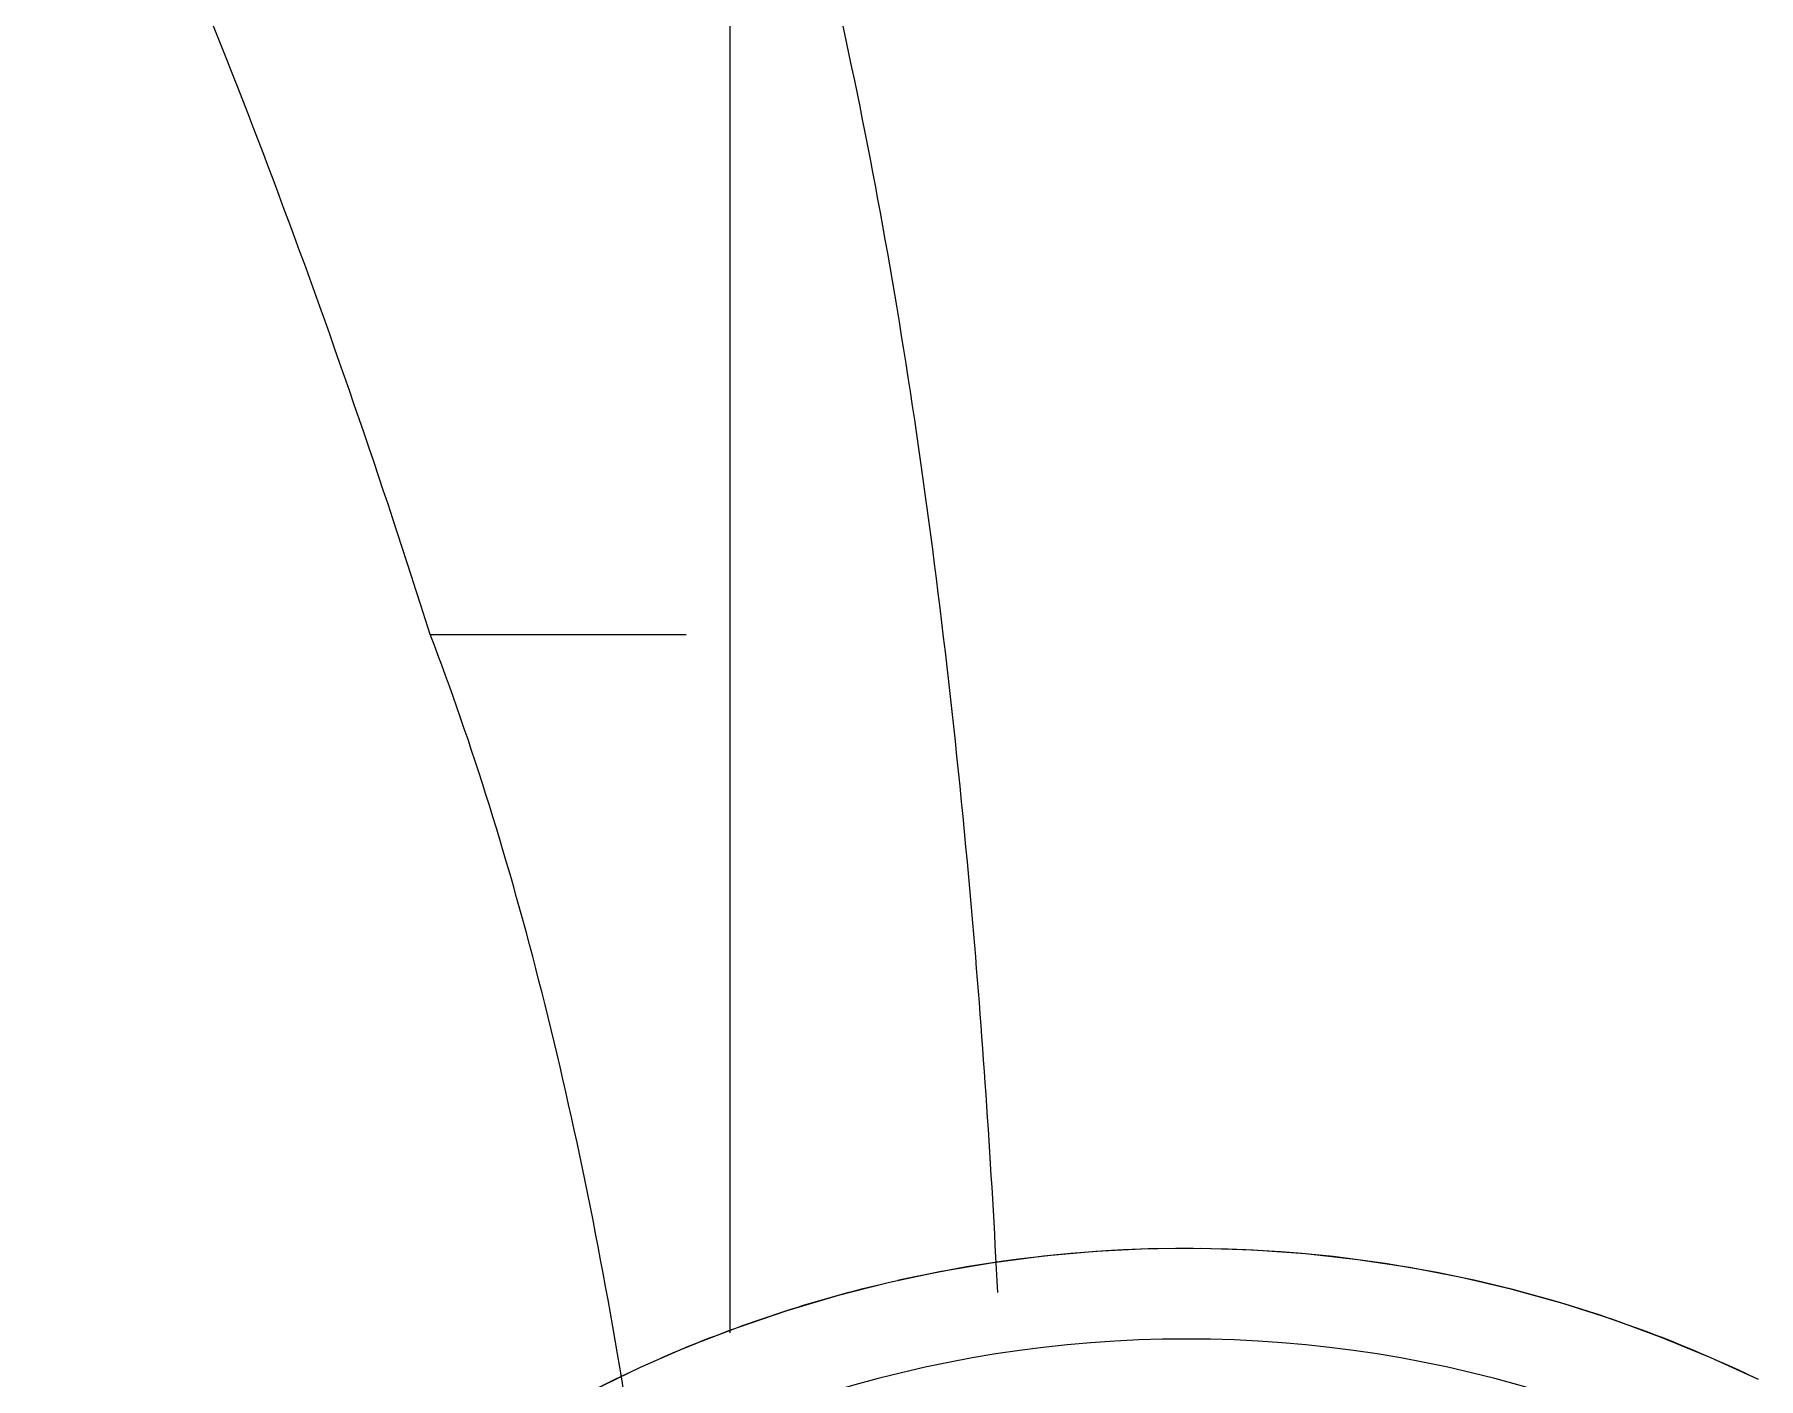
# Model space of a CAD drawing. Header units: millimetres. Extents: x -4000 to 187956, y -58990 to 162485.
# Drawn here: x 80485.6 to 80523.68, y 7548.3 to 7577.98 of the extents above; entities that cross this region are included whole.
import ezdxf

# ---------------------------------------------------------------- set-up
doc = ezdxf.new("R2010")
doc.units = ezdxf.units.MM
doc.layers.add('P-SANR-FIXT', color=6, linetype='Continuous', lineweight=9)

# ---------------------------------------------------------------- blocks, each defined once
blk = doc.blocks.new('C307 - C307-V892-FFS - TANG 1')
at = {"layer": 'P-SANR-FIXT', "color": 253}
for p, q in [((-76.707, -83.089), (-42.56, -83.089)), ((-42.56, -83.089), (-27.134, -83.089)), ((-42.56, -89.707), (-42.56, -84.052))]:
    blk.add_line(p, q, dxfattribs=at)
at = {"layer": 'P-SANR-FIXT', "color": 254}
for p, q in [((-73.045, -83.089), (-45.612, -83.089)), ((-45.612, -83.089), (-27.158, -83.089))]:
    blk.add_line(p, q, dxfattribs=at)
at = {"layer": 'P-SANR-FIXT', "color": 250, "flags": 128}
blk.add_lwpolyline([(-26.103, -60.365), (-26.587, -61.419), (-27.029, -62.492), (-27.428, -63.581), (-27.782, -64.685), (-28.093, -65.803), (-28.358, -66.932), (-28.578, -68.071), (-28.752, -69.218), (-28.881, -70.371), (-28.963, -71.528), (-28.998, -72.687), (-28.988, -73.847), (-28.931, -75.005), (-28.827, -76.161), (-28.678, -77.311), (-28.482, -78.454), (-28.242, -79.589), (-27.956, -80.713), (-27.625, -81.825), (-27.25, -82.922), (-26.831, -84.004), (-26.37, -85.068), (-25.866, -86.113)], dxfattribs=at)
at = {"layer": 'P-SANR-FIXT', "color": 250}
blk.add_arc((0, -73), 29, 154.2826, 168.2216, dxfattribs=at)
at = {"layer": 'P-SANR-FIXT', "color": 253}
for radius, start, end in [(27, 162, 198), (29, 168.2216, 192.7093), (29, 193.4358, 203.5778), (29, 205.2024, 225.879)]:
    blk.add_arc((0, -73), radius, start, end, dxfattribs=at)
at = {"layer": 'P-SANR-FIXT', "color": 250}
for points, knots in [([(-64.5, -82.899), (-61.942, -82.05), (-56.425, -80.553), (-46.829, -78.829), (-37.165, -77.743), (-30.798, -77.313), (-28.028, -77.176)], [-1, -1, -1, -1, -0.75, -0.5, -0.25, -0.0639123, -0.0639123, -0.0639123, -0.0639123]), ([(-42.56, -89.707), (-49.425, -91.873), (-62.347, -96.734), (-84.838, -108.521), (-106.161, -127.436), (-115.966, -146.845), (-119.281, -157.53)], [0, 0, 0, 0, 0.166667, 0.333333, 0.666667, 1, 1, 1, 1])]:
    blk.add_open_spline(points, degree=3, knots=knots, dxfattribs=at)
blk.add_open_spline([(-25.469, -85.369), (-31.945, -86.405), (-37.766, -87.859), (-42.56, -89.707)], degree=3, dxfattribs=at)
blk = doc.blocks.new('C307 - C307-V945-FFS - TANG 1')
at = {"layer": 'P-SANR-FIXT', "color": 253}
for p, q in [((-76.707, -83.089), (-42.56, -83.089)), ((-42.56, -83.089), (-27.134, -83.089)), ((-42.56, -89.707), (-42.56, -84.052))]:
    blk.add_line(p, q, dxfattribs=at)
at = {"layer": 'P-SANR-FIXT', "color": 254}
for p, q in [((-73.045, -83.089), (-45.612, -83.089)), ((-45.612, -83.089), (-27.158, -83.089))]:
    blk.add_line(p, q, dxfattribs=at)
at = {"layer": 'P-SANR-FIXT', "color": 250, "flags": 128}
blk.add_lwpolyline([(-26.103, -60.365), (-26.587, -61.419), (-27.029, -62.492), (-27.428, -63.581), (-27.782, -64.685), (-28.093, -65.803), (-28.358, -66.932), (-28.578, -68.071), (-28.752, -69.218), (-28.881, -70.371), (-28.963, -71.528), (-28.998, -72.687), (-28.988, -73.847), (-28.931, -75.005), (-28.827, -76.161), (-28.678, -77.311), (-28.482, -78.454), (-28.242, -79.589), (-27.956, -80.713), (-27.625, -81.825), (-27.25, -82.922), (-26.831, -84.004), (-26.37, -85.068), (-25.866, -86.113)], dxfattribs=at)
at = {"layer": 'P-SANR-FIXT', "color": 250}
blk.add_arc((0, -73), 29, 154.2826, 168.2216, dxfattribs=at)
at = {"layer": 'P-SANR-FIXT', "color": 253}
for radius, start, end in [(27, 162, 198), (29, 168.2216, 192.7093), (29, 193.4358, 203.5778), (29, 205.2024, 225.879)]:
    blk.add_arc((0, -73), radius, start, end, dxfattribs=at)
at = {"layer": 'P-SANR-FIXT', "color": 250}
for points, knots in [([(-64.5, -82.899), (-61.942, -82.05), (-56.425, -80.553), (-46.829, -78.829), (-37.165, -77.743), (-30.798, -77.313), (-28.028, -77.176)], [-1, -1, -1, -1, -0.75, -0.5, -0.25, -0.0639123, -0.0639123, -0.0639123, -0.0639123]), ([(-42.56, -89.707), (-49.425, -91.873), (-62.347, -96.734), (-84.838, -108.521), (-106.161, -127.436), (-115.966, -146.845), (-119.281, -157.53)], [0, 0, 0, 0, 0.166667, 0.333333, 0.666667, 1, 1, 1, 1])]:
    blk.add_open_spline(points, degree=3, knots=knots, dxfattribs=at)
blk.add_open_spline([(-25.469, -85.369), (-31.945, -86.405), (-37.766, -87.859), (-42.56, -89.707)], degree=3, dxfattribs=at)
blk = doc.blocks.new('CMF2_NHAXUONG_A_rvt-1-FFS - TANG 1')
at = {"layer": 'P-SANR-FIXT', "color": 250, "lineweight": 9}
for name, rotation in [('C307 - C307-V892-FFS - TANG 1', 269.9999999999983), ('C307 - C307-V945-FFS - TANG 1', 269.9999999999976)]:
    blk.add_blockref(name, (80584.046, 7522.171), dxfattribs=dict(at, rotation=rotation))

msp = doc.modelspace()

# ---------------------------------------------------------------- block references
at = {"lineweight": 5}
msp.add_blockref('CMF2_NHAXUONG_A_rvt-1-FFS - TANG 1', (0, 0), dxfattribs=at)

doc.saveas('drawing.dxf')
